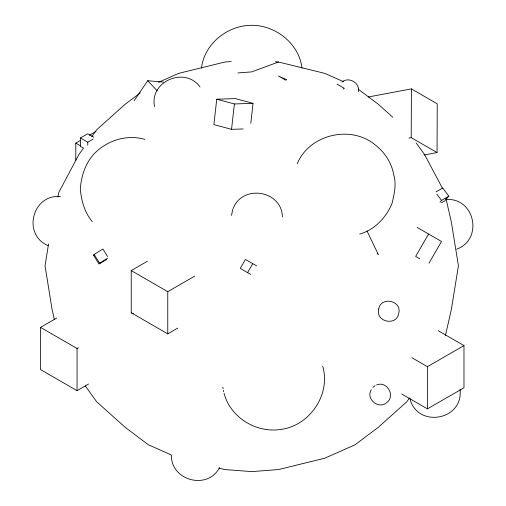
<?xml version="1.0" encoding="UTF-8"?>
<svg xmlns="http://www.w3.org/2000/svg" width="506" height="506" viewBox="0 0 506 506"><rect width="100%" height="100%" fill="white"/><g stroke="black" fill="none" stroke-linecap="round" stroke-linejoin="round"><path stroke-width="0.76" d="M411.403 88.885L437.241 103.8L437.057 152.553L411.22 137.638L411.403 88.885L368.204 97.007M250.799 123.344L253.038 103.338L235.391 98.607L216.732 99.22L213.899 124.615L231.546 129.34L243.203 128.96M231.546 129.34L234.379 103.951L216.732 99.22M48.557 243.943L45.034 265.783L52.08 309.463L54.344 319.406M201.432 68.177C204.304 43.75 227.573 25.256 251.722 25.3C275.871 25.256 299.141 43.75 302.012 68.177M231.508 215.429L232.735 209.364M358.349 91.618C360.272 82.851 348.558 76.248 341.923 82.086M57.836 196.866L58.879 192.274L78.828 154.659L83.484 148.163L80.46 146.411L80.46 137.974L87.766 133.755L93.749 137.208M445.438 335.472L451.365 309.463L458.411 265.783L451.365 222.102L445.957 198.39M233.089 208.693C242.336 183.899 281.905 190.3 282.424 216.992M297.281 163.672C309.482 134.179 351.196 124.653 375.351 145.026C384.636 152.236 391.707 162.799 393.624 174.488C396.691 184.254 394.256 194.159 391.922 203.785C385.97 217.675 374.516 229.983 359.684 234.088M219.547 467.519C207.896 490.478 170.712 480.789 171.389 454.976L148.378 444.78L125.153 427.304L96.709 401.834L85.248 385.857M371.284 389.671C365.458 398.873 378.564 409.746 386.59 402.675C395.964 396.122 386.945 380.461 376.609 384.977M247.573 272.614L252.741 263.664M428.595 234.031L415.679 256.409L419.759 258.762M428.987 263.183L441.517 241.488L417.096 227.39M107.721 258.168L99.587 263.177L99.031 264.094L93.578 255.328L94.135 254.417L102.895 249.015L107.569 256.529M134.141 100.713L147.695 80.701L163.514 82.117M91.788 136.588L96.709 129.732L125.153 104.261L140.219 92.927M409.487 398.001L406.735 401.834L378.292 427.304L355.067 444.78L324.795 458.189L278.471 469.568L251.722 471.598L224.974 469.568L218.934 468.12M439.999 202.179L441.523 200.427L448.828 196.208L442.763 188.004L436.115 191.844M448.828 196.208L444.761 200.869L441.441 202.786M372.985 387.368L375.091 385.648M93.578 255.328L94.831 254.556M99.657 263.708L106.538 259.464M75.78 160.294L75.78 143.109L80.511 140.371M89.309 135.292L96.077 131.389M80.46 137.974L87.766 142.192L93.079 139.125M285.776 80.245L286.738 79.689L278.471 76.026L285.112 79.866M343.017 89.107L344.346 88.341L337.034 84.122M177.739 328.103L167.764 333.865L131.225 312.765L131.225 270.577L147.467 261.204M88.55 384.022L77.051 390.664L40.512 369.57L40.512 327.382L56.748 318.002M131.225 270.577L167.764 291.671L194.829 276.048M40.512 327.382L77.051 348.476L78.405 347.692M411.871 357.691L427.437 366.679L463.977 345.585L463.977 387.773L427.437 408.867L401.726 394.022M158.467 82.32L178.65 73.376L224.974 62.004L231.267 61.523M456.652 249.18C483.673 239.306 474.799 197.485 446.178 199.503M343.536 81.681L324.795 73.376L278.471 62.004L251.722 71.89L237.877 72.94M408.905 138.068L411.22 137.638M423.939 155.019L437.057 152.553M234.379 103.951L253.038 103.338M275.321 61.764L278.471 62.004M60.492 196.568C32.359 193.779 21.948 234.588 48.089 245.638M144.874 139.397C126.544 133.957 105.855 140.763 93.205 154.842C84.964 164.374 81.321 176.48 80.283 188.852C81.409 200.654 84.451 212.419 92.307 221.615M131.225 312.765L133.369 313.714M438.266 330.741L463.977 345.585M75.78 143.109L80.511 145.842M256.618 265.903L245.435 259.445L240.268 268.395L250.805 274.48M358.204 89.151L378.292 104.261L392.808 117.259M147.695 80.701L157.176 90.808M377.223 253.329L378.292 254.48L366.989 230.945M436.855 194.121L441.523 200.427M416.368 143.154L424.623 154.659L442.718 188.789M200.034 86.988C185.202 66.141 149.169 81.181 154.558 106.646M94.135 254.417L99.587 263.177M409.809 398.14C416.653 428.512 463.572 420.695 460.049 389.595M322.695 366.199C331.133 394.693 309.248 426.514 279.812 429.556C255.688 432.972 230.179 417.102 224.063 393.257M223.386 390.271L223.728 391.764M222.836 387.185L223.089 388.747M427.437 366.679L427.437 408.867M167.764 291.671L167.764 333.865M87.766 142.192L87.766 145.26M77.051 348.476L77.051 390.664M378.735 309.065C375.11 321.924 396.66 326.56 398.703 313.435C402.327 300.57 380.784 295.94 378.735 309.065"/></g></svg>
